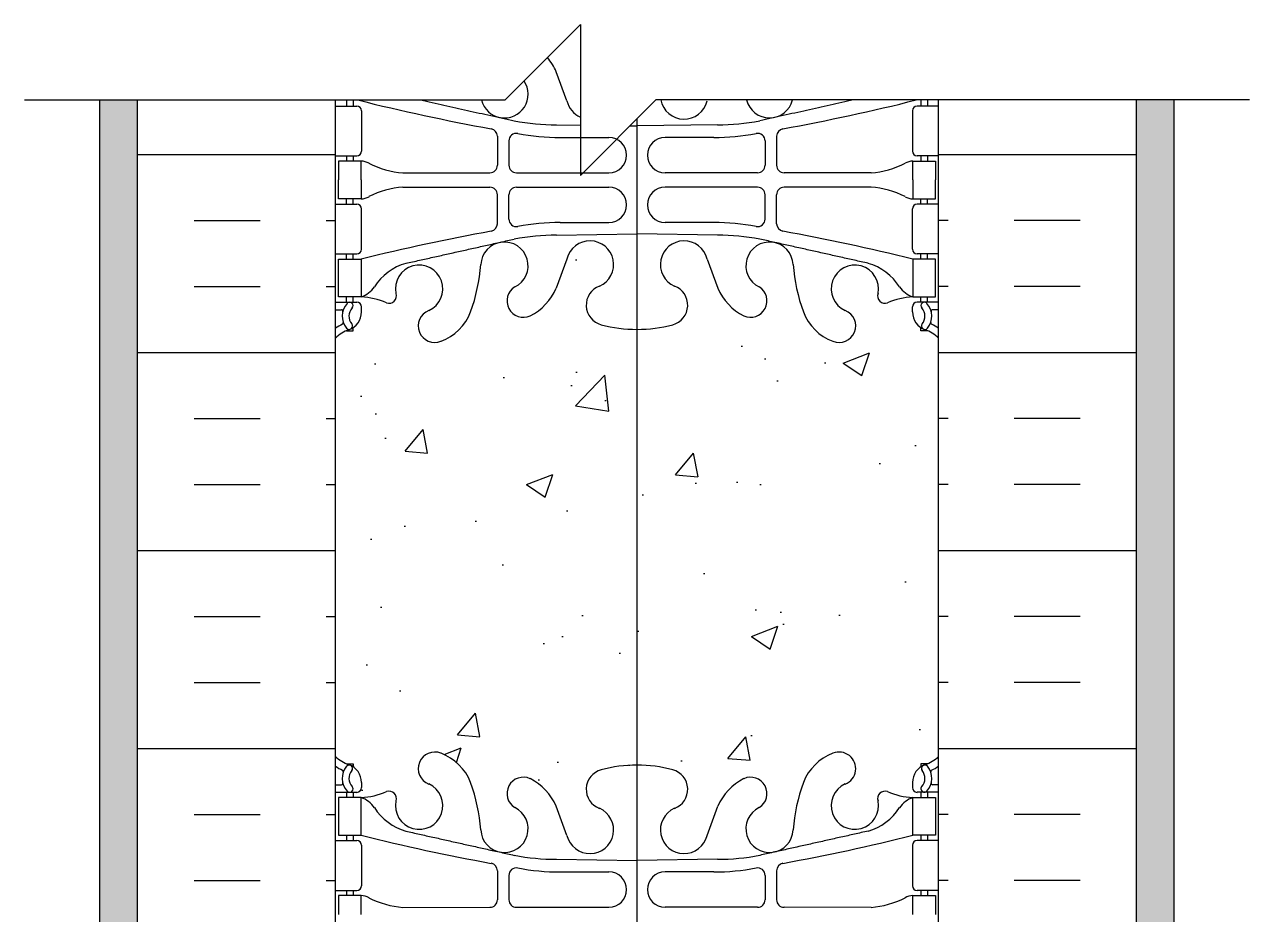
# Model space of a CAD drawing. Header units: inches. Extents: x -106.4 to -52.2, y 188.5 to 264.2.
# Drawn here: x -84.5 to -68.25, y 252.43 to 264.23 of the extents above; entities that cross this region are included whole.
import ezdxf

# ---------------------------------------------------------------- set-up
doc = ezdxf.new("R2010")
doc.units = ezdxf.units.IN
doc.header["$LTSCALE"] = 0.5
doc.header["$MEASUREMENT"] = 0
for name, color, linetype in [('HATCH', 12, 'Continuous'), ('line25', 2, 'Continuous'), ('LINE3', 3, 'Continuous'), ('LINE50', 5, 'Continuous'), ('LINE9', 9, 'Continuous'), ('Web_Edge', 9, 'Continuous')]:
    doc.layers.add(name, color=color, linetype=linetype)

msp = doc.modelspace()

# ---------------------------------------------------------------- hatches: boundary and pattern name
at = {"layer": 'HATCH'}
h = msp.add_hatch(dxfattribs=at)
h.set_pattern_fill('AR-SAND', color=256, scale=0.25, style=0)
h.paths.add_polyline_path([(-82.998, 263.227), (-83.498, 263.227), (-83.498, 243.546), (-83.498, 241.752), (-82.998, 241.752)])
h = msp.add_hatch(dxfattribs=at)
h.set_pattern_fill('INSUL', color=256, scale=7, style=0)
h.paths.add_polyline_path([(-80.373, 263.227), (-82.998, 263.227), (-82.998, 248.296), (-82.561, 248.296), (-82.561, 248.796), (-81.061, 248.796), (-81.061, 248.296), (-80.373, 248.296)])
h.paths.add_polyline_path([(-82.998, 241.752), (-81.321, 241.752), (-81.097, 241.671), (-81.321, 241.59), (-82.998, 241.59), (-82.998, 239.796), (-80.373, 239.796), (-80.373, 248.296), (-81.061, 248.296), (-81.061, 247.796), (-82.561, 247.796), (-82.561, 248.296), (-82.998, 248.296)])
h = msp.add_hatch(dxfattribs=at)
h.set_pattern_fill('INSUL', color=256, scale=7, style=0)
h.set_pattern_definition([(180, (-152.7465, 0), (0, 2.625), []), (180, (-152.7465, 0.875), (0, 2.625), [0.875, -0.875]), (180, (-152.7465, 1.75), (0, 2.625), [0.875, -0.875])])
h.paths.add_polyline_path([(-72.373, 263.227), (-69.748, 263.227), (-69.748, 248.296), (-70.186, 248.296), (-70.186, 248.796), (-71.686, 248.796), (-71.686, 248.296), (-72.373, 248.296)])
h.paths.add_polyline_path([(-69.748, 241.752), (-71.426, 241.752), (-71.65, 241.671), (-71.426, 241.59), (-69.748, 241.59), (-69.748, 239.796), (-72.373, 239.796), (-72.373, 248.296), (-71.686, 248.296), (-71.686, 247.796), (-70.186, 247.796), (-70.186, 248.296), (-69.748, 248.296)])
h = msp.add_hatch(dxfattribs=at)
h.set_pattern_fill('AR-SAND', color=256, scale=0.25, style=0)
h.set_pattern_definition([(37.5, (2, 0), (-0.01574834, 0.48170594), [0, -0.38, 0, -0.425, 0, -0.40625]), (7.5, (2, 0), (0.4424442, 0.7055365), [0, -0.205, 0, -0.3425, 0, -0.13125]), (327.5, (1.6925, 0), (0.77853547, 0.00141476), [0, -0.125, 0, -0.45, 0, -0.5875]), (317.5, (1.6925, 0), (0.7515317, 0.2194189), [0, -0.0625, 0, -0.295, 0, -0.3375])])
h.paths.add_polyline_path([(-69.248, 263.227), (-69.748, 263.227), (-69.748, 241.752), (-69.248, 241.752), (-69.248, 243.546)])
h = msp.add_hatch(dxfattribs=at)
h.set_pattern_fill('AR-CONC', color=256, scale=0.5, style=0)
h.set_pattern_definition([(50, (0, 0), (3.5863, -0.31376), [0.375, -4.125]), (355, (0, 0), (-0.693757, 3.76096), [0.3, -3.3]), (100.4514, (0.299, -0.026), (2.892547, 3.447198), [0.3187, -3.50571]), (46.1842, (0, 1), (5.336205, -0.827595), [0.5625, -6.1875]), (96.6356, (0.4447, 0.931), (4.67331, 4.87059), [0.47805, -5.25856]), (351.1842, (0, 1), (4.67331, 4.87059), [0.45, -4.95]), (21, (0.5, 0.75), (2.984535, -2.013094), [0.375, -4.125]), (326, (0.5, 0.75), (1.216577, 3.62575), [0.3, -3.3]), (71.4514, (0.7487, 0.5822), (4.201113, 1.612652), [0.3187, -3.50571]), (37.5, (0, 0), (0.060799, 1.664469), [0, -3.26, 0, -3.35, 0, -3.3125]), (7.5, (0, 0), (1.315348, 1.972059), [0, -1.91, 0, -3.185, 0, -1.2625]), (327.5, (-1.115, 0), (2.669112, -0.1127744), [0, -1.25, 0, -3.9, 0, -5.175]), (317.5, (-1.615, 0), (2.91593, 0.500525), [0, -1.625, 0, -2.59, 0, -3.675])])
h.paths.add_polyline_path([(-72.373, 260.07, 0.088416), (-72.519, 260.167), (-72.609, 260.167), (-72.609, 260.209, -0.249069), (-72.719, 260.416), (-72.719, 260.483, -0.414214), (-72.657, 260.546), (-72.609, 260.546), (-72.609, 260.616), (-72.714, 260.616, 0.085348), (-73.044, 260.54, -0.669601), (-73.176, 260.661, 2.087231), (-73.61, 260.436, -1), (-73.774, 260.027, -0.21345), (-74.166, 260.416, -0.069923), (-74.303, 261.06, 1.629604), (-74.774, 260.759, -1.059167), (-74.98, 260.377, -0.16372), (-75.302, 260.731), (-75.444, 261.118, 1.612474), (-75.876, 260.758, -0.734872), (-75.899, 260.247, -0.068475), (-76.373, 260.185, -0.068475), (-76.847, 260.247, -0.734872), (-76.87, 260.758, 1.612474), (-77.302, 261.118), (-77.445, 260.731, -0.16372), (-77.766, 260.377, -1.059167), (-77.973, 260.759, 1.629604), (-78.444, 261.06, -0.069923), (-78.581, 260.416, -0.21345), (-78.973, 260.027, -1), (-79.136, 260.436, 2.087231), (-79.57, 260.661, -0.669601), (-79.703, 260.54, 0.085348), (-80.032, 260.616), (-80.137, 260.616), (-80.137, 260.546), (-80.09, 260.546, -0.414214), (-80.027, 260.483), (-80.027, 260.416, -0.249069), (-80.137, 260.209), (-80.137, 260.167), (-80.227, 260.167, 0.088416), (-80.373, 260.07), (-80.373, 254.523, 0.088416), (-80.227, 254.426), (-80.137, 254.426), (-80.137, 254.384, -0.249069), (-80.027, 254.177), (-80.027, 254.109, -0.414214), (-80.09, 254.047), (-80.137, 254.047), (-80.137, 253.977), (-80.032, 253.977, 0.085348), (-79.703, 254.052, -0.669601), (-79.57, 253.932, 2.087231), (-79.136, 254.157, -1), (-78.973, 254.565, -0.21345), (-78.581, 254.176, -0.069923), (-78.444, 253.532, 1.629604), (-77.973, 253.834, -1.059167), (-77.766, 254.215, -0.16372), (-77.445, 253.862), (-77.302, 253.475, 1.612474), (-76.87, 253.834, -0.734872), (-76.847, 254.345, -0.068475), (-76.373, 254.407, -0.068475), (-75.899, 254.345, -0.734872), (-75.876, 253.834, 1.612474), (-75.444, 253.475), (-75.302, 253.862, -0.16372), (-74.98, 254.215, -1.059167), (-74.774, 253.834, 1.629604), (-74.303, 253.532, -0.069923), (-74.166, 254.176, -0.21345), (-73.774, 254.565, -1), (-73.61, 254.157, 2.087231), (-73.176, 253.932, -0.669601), (-73.044, 254.052, 0.085348), (-72.714, 253.977), (-72.609, 253.977), (-72.609, 254.047), (-72.657, 254.047, -0.414214), (-72.719, 254.109), (-72.719, 254.177, -0.249069), (-72.609, 254.384), (-72.609, 254.426), (-72.519, 254.426, 0.088416), (-72.373, 254.523)])

# ---------------------------------------------------------------- linework, layer by layer
at = {"layer": 'line25'}
for p, q in [((-80.373, 239.296), (-80.373, 263.227)), ((-72.373, 239.296), (-72.373, 263.227))]:
    msp.add_line(p, q, dxfattribs=at)
at = {"layer": 'LINE3'}
msp.add_line((-76.373, 222.35), (-76.373, 262.977), dxfattribs=at)
at = {"layer": 'LINE50'}
for p, q in [((-82.998, 239.796), (-82.998, 263.227)), ((-69.748, 239.796), (-69.748, 263.227))]:
    msp.add_line(p, q, dxfattribs=at)
at = {"layer": 'LINE9'}
for p, q in [((-78.123, 263.227), (-77.123, 264.227)), ((-77.123, 264.227), (-77.123, 262.227)), ((-84.498, 263.227), (-78.123, 263.227)), ((-83.498, 243.546), (-83.498, 263.227)), ((-77.123, 262.227), (-76.123, 263.227)), ((-68.248, 263.227), (-76.123, 263.227)), ((-69.248, 243.546), (-69.248, 263.227))]:
    msp.add_line(p, q, dxfattribs=at)
at = {"layer": 'Web_Edge'}
for p, q in [((-77.302, 263.214), (-77.445, 263.6)), ((-80.373, 263.146), (-80.09, 263.146)), ((-80.227, 263.227), (-80.227, 263.146)), ((-80.137, 263.227), (-80.137, 263.146)), ((-72.373, 263.146), (-72.657, 263.146)), ((-72.609, 263.227), (-72.609, 263.146)), ((-72.519, 263.227), (-72.519, 263.146)), ((-80.027, 263.083), (-80.027, 262.548)), ((-72.719, 263.083), (-72.719, 262.548)), ((-77.44, 262.898), (-77.123, 262.893)), ((-76.467, 262.883), (-76.373, 262.882)), ((-75.307, 262.898), (-76.373, 262.882)), ((-78.225, 262.746), (-78.225, 262.361)), ((-78.073, 262.684), (-78.073, 262.361)), ((-77.393, 262.73), (-76.746, 262.73)), ((-75.354, 262.73), (-76.001, 262.73)), ((-74.674, 262.684), (-74.674, 262.361)), ((-74.521, 262.746), (-74.521, 262.361)), ((-80.373, 262.486), (-80.09, 262.486)), ((-80.227, 262.486), (-80.227, 262.416)), ((-80.137, 262.486), (-80.137, 262.416)), ((-72.373, 262.486), (-72.657, 262.486)), ((-72.609, 262.486), (-72.609, 262.416)), ((-72.519, 262.486), (-72.519, 262.416)), ((-79.48, 262.26), (-78.325, 262.261)), ((-77.973, 262.261), (-76.746, 262.261)), ((-74.774, 262.261), (-76.001, 262.261)), ((-73.267, 262.26), (-74.421, 262.261)), ((-79.48, 262.071), (-78.325, 262.07)), ((-78.225, 261.586), (-78.225, 261.97)), ((-78.073, 261.648), (-78.073, 261.97)), ((-77.973, 262.07), (-76.746, 262.07)), ((-74.774, 262.07), (-76.001, 262.07)), ((-74.674, 261.648), (-74.674, 261.97)), ((-74.521, 261.586), (-74.521, 261.97)), ((-73.267, 262.071), (-74.421, 262.07)), ((-80.373, 261.846), (-80.09, 261.846)), ((-80.227, 261.846), (-80.227, 261.916)), ((-80.137, 261.846), (-80.137, 261.916)), ((-72.373, 261.846), (-72.657, 261.846)), ((-72.609, 261.846), (-72.609, 261.916)), ((-72.519, 261.846), (-72.519, 261.916)), ((-80.027, 261.248), (-80.027, 261.783)), ((-72.719, 261.248), (-72.719, 261.783)), ((-77.393, 261.602), (-76.746, 261.602)), ((-75.354, 261.602), (-76.001, 261.602)), ((-77.44, 261.434), (-76.373, 261.45)), ((-75.307, 261.434), (-76.373, 261.45)), ((-80.373, 261.186), (-80.09, 261.186)), ((-80.227, 261.116), (-80.227, 261.186)), ((-80.137, 261.116), (-80.137, 261.186)), ((-72.373, 261.186), (-72.657, 261.186)), ((-72.609, 261.116), (-72.609, 261.186)), ((-72.519, 261.116), (-72.519, 261.186)), ((-77.302, 261.118), (-77.445, 260.731)), ((-75.444, 261.118), (-75.302, 260.731)), ((-80.373, 260.546), (-80.09, 260.546)), ((-80.227, 260.546), (-80.227, 260.616)), ((-80.137, 260.546), (-80.137, 260.616)), ((-72.373, 260.546), (-72.657, 260.546)), ((-72.609, 260.546), (-72.609, 260.616)), ((-72.519, 260.546), (-72.519, 260.616)), ((-80.373, 260.446), (-80.295, 260.446)), ((-80.027, 260.416), (-80.027, 260.483)), ((-72.719, 260.416), (-72.719, 260.483)), ((-72.373, 260.446), (-72.451, 260.446)), ((-80.227, 260.167), (-80.137, 260.167)), ((-80.137, 260.167), (-80.137, 260.209)), ((-72.609, 260.167), (-72.609, 260.209)), ((-72.519, 260.167), (-72.609, 260.167)), ((-80.227, 254.426), (-80.137, 254.426)), ((-80.137, 254.426), (-80.137, 254.384)), ((-72.519, 254.426), (-72.609, 254.426)), ((-72.609, 254.426), (-72.609, 254.384)), ((-80.027, 254.177), (-80.027, 254.109)), ((-72.719, 254.177), (-72.719, 254.109)), ((-80.373, 254.147), (-80.295, 254.147)), ((-80.373, 254.047), (-80.09, 254.047)), ((-80.227, 254.047), (-80.227, 253.977)), ((-80.137, 254.047), (-80.137, 253.977)), ((-72.373, 254.047), (-72.657, 254.047)), ((-72.609, 254.047), (-72.609, 253.977)), ((-72.519, 254.047), (-72.519, 253.977)), ((-72.373, 254.147), (-72.451, 254.147)), ((-77.302, 253.475), (-77.445, 253.862)), ((-75.444, 253.475), (-75.302, 253.862)), ((-80.373, 253.407), (-80.09, 253.407)), ((-80.227, 253.477), (-80.227, 253.407)), ((-80.137, 253.477), (-80.137, 253.407)), ((-80.027, 253.344), (-80.027, 252.809)), ((-72.719, 253.344), (-72.719, 252.809)), ((-72.373, 253.407), (-72.657, 253.407)), ((-72.609, 253.477), (-72.609, 253.407)), ((-72.519, 253.477), (-72.519, 253.407)), ((-77.44, 253.159), (-76.373, 253.143)), ((-75.307, 253.159), (-76.373, 253.143)), ((-78.225, 253.007), (-78.225, 252.622)), ((-78.073, 252.945), (-78.073, 252.622)), ((-77.393, 252.991), (-76.746, 252.991)), ((-75.354, 252.991), (-76.001, 252.991)), ((-74.674, 252.945), (-74.674, 252.622)), ((-74.521, 253.007), (-74.521, 252.622)), ((-80.373, 252.747), (-80.09, 252.747)), ((-80.227, 252.747), (-80.227, 252.677)), ((-80.137, 252.747), (-80.137, 252.677)), ((-72.373, 252.747), (-72.657, 252.747)), ((-72.609, 252.747), (-72.609, 252.677)), ((-72.519, 252.747), (-72.519, 252.677)), ((-79.48, 252.521), (-78.325, 252.522)), ((-77.973, 252.522), (-76.746, 252.522)), ((-74.774, 252.522), (-76.001, 252.522)), ((-73.267, 252.521), (-74.421, 252.522))]:
    msp.add_line(p, q, dxfattribs=at)
for points in [[(-80.032, 262.166), (-80.032, 262.416), (-80.332, 262.416), (-80.332, 262.166)], [(-72.714, 262.166), (-72.714, 262.416), (-72.414, 262.416), (-72.414, 262.166)], [(-80.032, 262.166), (-80.032, 261.916), (-80.332, 261.916), (-80.332, 262.166)], [(-72.714, 262.166), (-72.714, 261.916), (-72.414, 261.916), (-72.414, 262.166)], [(-80.032, 252.427), (-80.032, 252.677), (-80.332, 252.677), (-80.332, 252.427)], [(-72.714, 252.427), (-72.714, 252.677), (-72.414, 252.677), (-72.414, 252.427)]]:
    msp.add_lwpolyline(points, dxfattribs=at)
for points in [[(-80.332, 261.116), (-80.032, 261.116), (-80.032, 260.616), (-80.332, 260.616)], [(-72.414, 261.116), (-72.714, 261.116), (-72.714, 260.616), (-72.414, 260.616)], [(-80.332, 253.477), (-80.032, 253.477), (-80.032, 253.977), (-80.332, 253.977)], [(-72.414, 253.477), (-72.714, 253.477), (-72.714, 253.977), (-72.414, 253.977)]]:
    msp.add_lwpolyline(points, close=True, dxfattribs=at)
for centre, radius, start, end in [((-78.131, 263.299), 0.75, 23.6938, 40.668), ((-78.132, 263.302), 0.314, 193.8547, 34.1207), ((-80.09, 263.083), 0.0625, 0, 90), ((-73.224, 290.636), 28.253, 255.9596, 259.6343), ((-76.997, 263.286), 0.314, 193.4146, 246.2667), ((-75.749, 263.286), 0.314, 190.8878, 346.5854), ((-74.615, 263.302), 0.314, 193.8547, 346.1453), ((-79.523, 290.636), 28.253, 280.3657, 284.0404), ((-72.657, 263.083), 0.0625, 90, 180), ((-77.445, 265.882), 2.984, 259.2546, 270.0995), ((-75.301, 265.882), 2.984, 269.9005, 280.7454), ((-78.325, 262.746), 0.1, 360, 79.6343), ((-77.973, 262.684), 0.1, 79.2546, 180), ((-77.398, 265.714), 2.984, 259.2546, 270.0995), ((-75.349, 265.714), 2.984, 269.9005, 280.7454), ((-74.774, 262.684), 0.1, 0, 100.7454), ((-74.421, 262.746), 0.1, 100.3657, 180), ((-76.746, 262.495), 0.234, 270, 90), ((-76.001, 262.495), 0.234, 90, 270), ((-80.09, 262.548), 0.0625, 270, 0), ((-72.657, 262.548), 0.0625, 180, 270), ((-80.036, 262.197), 0.219, 60.4937, 88.92), ((-79.395, 263.417), 1.16, 242.5844, 265.8032), ((-78.325, 262.361), 0.1, 270.0388, 360), ((-77.973, 262.361), 0.1, 180, 270), ((-74.774, 262.361), 0.1, 270, 0), ((-74.421, 262.361), 0.1, 180, 269.9612), ((-73.352, 263.417), 1.16, 274.1968, 297.4156), ((-72.71, 262.197), 0.219, 91.08, 119.5063), ((-79.395, 260.915), 1.16, 94.1968, 117.4156), ((-78.325, 261.97), 0.1, 0, 89.9612), ((-77.973, 261.97), 0.1, 90, 180), ((-76.746, 261.836), 0.234, 270, 90), ((-76.001, 261.836), 0.234, 90, 270), ((-74.774, 261.97), 0.1, 0, 90), ((-74.421, 261.97), 0.1, 90.0388, 180), ((-73.352, 260.915), 1.16, 62.5844, 85.8032), ((-80.09, 261.783), 0.0625, 0, 90), ((-80.036, 262.134), 0.219, 271.08, 299.5063), ((-72.71, 262.134), 0.219, 240.4937, 268.92), ((-72.657, 261.783), 0.0625, 90, 180), ((-77.973, 261.648), 0.1, 180, 280.7454), ((-74.774, 261.648), 0.1, 259.2546, 0), ((-73.224, 233.695), 28.253, 100.3657, 103.9448), ((-78.325, 261.586), 0.1, 280.3657, 0), ((-77.398, 258.618), 2.984, 89.9005, 100.7454), ((-75.349, 258.618), 2.984, 79.2546, 90.0995), ((-74.421, 261.586), 0.1, 180, 259.6343), ((-79.523, 233.695), 28.253, 76.0552, 79.6343), ((-78.132, 261.029), 0.314, 296.0652, 177.2643), ((-77.445, 258.45), 2.984, 89.9005, 100.7454), ((-76.997, 261.045), 0.314, 293.8084, 166.5854), ((-75.749, 261.045), 0.314, 13.4146, 246.1916), ((-75.301, 258.45), 2.984, 79.2546, 90.0995), ((-74.615, 261.029), 0.314, 2.7357, 243.9348), ((-80.09, 261.248), 0.0625, 270, 0), ((-72.657, 261.248), 0.0625, 180, 270), ((-79.232, 260.347), 0.743, 106.1893, 147.2081), ((-79.263, 260.723), 0.314, 293.8084, 191.4114), ((-80.803, 261.225), 2.365, 339.9985, 355.6105), ((-71.944, 261.225), 2.365, 184.3895, 200.0015), ((-73.484, 260.723), 0.314, 348.5886, 246.1916), ((-73.515, 260.347), 0.743, 32.7919, 73.8107), ((-80.155, 260.958), 0.364, 289.6613, 325.0225), ((-79.661, 260.628), 0.0968, 249.5669, 19.8449), ((-77.881, 260.562), 0.217, 121.463, 294.4736), ((-78.131, 261.032), 0.75, 297.0295, 336.3062), ((-76.779, 260.506), 0.268, 109.9662, 255.2108), ((-75.968, 260.506), 0.268, 284.7892, 70.0338), ((-74.615, 261.032), 0.75, 203.6938, 242.9705), ((-74.866, 260.562), 0.217, 245.5264, 58.537), ((-73.085, 260.628), 0.0968, 160.1551, 290.4331), ((-72.592, 260.958), 0.364, 214.9775, 250.3387), ((-80.034, 260.361), 0.25, 137.5391, 219.8855), ((-80.185, 260.5), 0.045, 317.5391, 137.5391), ((-80.09, 260.483), 0.0625, 360, 90), ((-80.087, 259.62), 0.997, 66.8533, 86.8462), ((-72.659, 259.62), 0.997, 93.1538, 113.1467), ((-72.657, 260.483), 0.0625, 90, 180), ((-72.562, 260.5), 0.045, 42.4609, 222.4609), ((-72.713, 260.361), 0.25, 320.1145, 42.4609), ((-80.295, 260.426), 0.0196, 344.5099, 90.5968), ((-80.034, 260.361), 0.16, 137.5391, 219.9999), ((-80.277, 260.416), 0.25, 289.4712, 360), ((-79.055, 260.231), 0.22, 111.8037, 291.8037), ((-79.212, 260.66), 0.677, 290.6803, 338.8761), ((-73.535, 260.66), 0.677, 201.1239, 249.3197), ((-73.692, 260.231), 0.22, 248.1963, 68.1963), ((-72.469, 260.416), 0.25, 180, 250.5288), ((-72.713, 260.361), 0.16, 320.0001, 42.4609), ((-72.451, 260.426), 0.0196, 89.4032, 195.4901), ((-80.027, 259.709), 0.6, 114.9252, 125.2168), ((-80.027, 259.709), 0.5, 109.4712, 133.7891), ((-80.289, 260.272), 0.021, 296.0043, 16.536), ((-80.191, 260.23), 0.045, 220.8121, 38.552), ((-76.385, 261.939), 1.754, 254.7082, 270.3771), ((-76.362, 261.939), 1.754, 269.6229, 285.2918), ((-72.555, 260.23), 0.045, 141.448, 319.1879), ((-72.719, 259.709), 0.5, 46.2109, 70.5288), ((-72.457, 260.272), 0.021, 163.464, 243.9957), ((-72.719, 259.709), 0.6, 54.7832, 65.0748), ((-80.027, 254.884), 0.5, 226.2109, 250.5288), ((-79.055, 254.361), 0.22, 68.1963, 248.1963), ((-79.212, 253.932), 0.677, 21.1239, 69.3197), ((-73.535, 253.932), 0.677, 110.6803, 158.8761), ((-73.692, 254.361), 0.22, 291.8037, 111.8037), ((-72.719, 254.884), 0.5, 289.4712, 313.7891), ((-80.027, 254.884), 0.6, 234.7832, 245.0748), ((-80.034, 254.231), 0.25, 140.1145, 222.4609), ((-80.289, 254.321), 0.021, 343.464, 63.9957), ((-80.191, 254.362), 0.045, 321.448, 139.1879), ((-80.277, 254.177), 0.25, 0, 70.5288), ((-80.034, 254.231), 0.16, 140.0001, 222.4609), ((-76.779, 254.086), 0.268, 104.7892, 250.0338), ((-76.385, 252.653), 1.754, 89.6229, 105.2918), ((-76.362, 252.653), 1.754, 74.7082, 90.3771), ((-75.968, 254.086), 0.268, 289.9662, 75.2108), ((-72.469, 254.177), 0.25, 109.4712, 180), ((-72.555, 254.362), 0.045, 40.8121, 218.552), ((-72.713, 254.231), 0.16, 317.5391, 39.9999), ((-72.713, 254.231), 0.25, 317.5391, 39.8855), ((-72.457, 254.321), 0.021, 116.0043, 196.536), ((-72.719, 254.884), 0.6, 294.9252, 305.2168), ((-80.295, 254.166), 0.0196, 269.4032, 15.4901), ((-79.263, 253.87), 0.314, 168.5886, 66.1916), ((-80.803, 253.367), 2.365, 4.3895, 20.0015), ((-77.881, 254.03), 0.217, 65.5264, 238.537), ((-78.131, 253.56), 0.75, 23.6938, 62.9705), ((-74.615, 253.56), 0.75, 117.0295, 156.3062), ((-74.866, 254.03), 0.217, 301.463, 114.4736), ((-71.944, 253.367), 2.365, 159.9985, 175.6105), ((-73.484, 253.87), 0.314, 113.8084, 11.4114), ((-72.451, 254.166), 0.0196, 164.5099, 270.5968), ((-80.185, 254.093), 0.045, 222.4609, 42.4609), ((-80.09, 254.109), 0.0625, 270, 0), ((-80.087, 254.973), 0.997, 273.1538, 293.1467), ((-79.661, 253.965), 0.0968, 340.1551, 110.4331), ((-73.085, 253.965), 0.0968, 69.5669, 199.8449), ((-72.659, 254.973), 0.997, 246.8533, 266.8462), ((-72.657, 254.109), 0.0625, 180, 270), ((-72.562, 254.093), 0.045, 137.5391, 317.5391), ((-80.155, 253.634), 0.364, 34.9775, 70.3387), ((-79.232, 254.246), 0.743, 212.7919, 253.8107), ((-78.132, 253.563), 0.314, 182.7357, 63.9348), ((-76.997, 253.548), 0.314, 193.4146, 66.1916), ((-75.749, 253.548), 0.314, 113.8084, 346.5854), ((-74.615, 253.563), 0.314, 116.0652, 357.2643), ((-73.515, 254.246), 0.743, 286.1893, 327.2081), ((-72.592, 253.634), 0.364, 109.6613, 145.0225), ((-80.09, 253.344), 0.0625, 0, 90), ((-73.224, 280.897), 28.253, 256.0552, 259.6343), ((-79.523, 280.897), 28.253, 280.3657, 283.9448), ((-72.657, 253.344), 0.0625, 90, 180), ((-77.445, 256.143), 2.984, 259.2546, 270.0995), ((-75.301, 256.143), 2.984, 269.9005, 280.7454), ((-78.325, 253.007), 0.1, 360, 79.6343), ((-77.973, 252.945), 0.1, 79.2546, 180), ((-77.398, 255.975), 2.984, 259.2546, 270.0995), ((-75.349, 255.975), 2.984, 269.9005, 280.7454), ((-74.774, 252.945), 0.1, 0, 100.7454), ((-74.421, 253.007), 0.1, 100.3657, 180), ((-76.746, 252.757), 0.234, 270, 90), ((-76.001, 252.757), 0.234, 90, 270), ((-80.09, 252.809), 0.0625, 270, 0), ((-72.657, 252.809), 0.0625, 180, 270), ((-80.036, 252.458), 0.219, 60.4937, 88.92), ((-79.395, 253.678), 1.16, 242.5844, 265.8032), ((-78.325, 252.622), 0.1, 270.0388, 360), ((-77.973, 252.622), 0.1, 180, 270), ((-74.774, 252.622), 0.1, 270, 0), ((-74.421, 252.622), 0.1, 180, 269.9612), ((-73.352, 253.678), 1.16, 274.1968, 297.4156), ((-72.71, 252.458), 0.219, 91.08, 119.5063)]:
    msp.add_arc(centre, radius, start, end, dxfattribs=at)
for points in [[(-79.245, 263.227), (-78.001, 262.95)], [(-73.501, 263.227), (-74.745, 262.95)], [(-79.439, 261.061), (-78.001, 261.382)], [(-73.308, 261.061), (-74.745, 261.382)], [(-79.439, 253.532), (-78.001, 253.211)], [(-73.308, 253.532), (-74.745, 253.211)]]:
    msp.add_open_spline(points, degree=1, dxfattribs=at)

doc.saveas('drawing.dxf')
